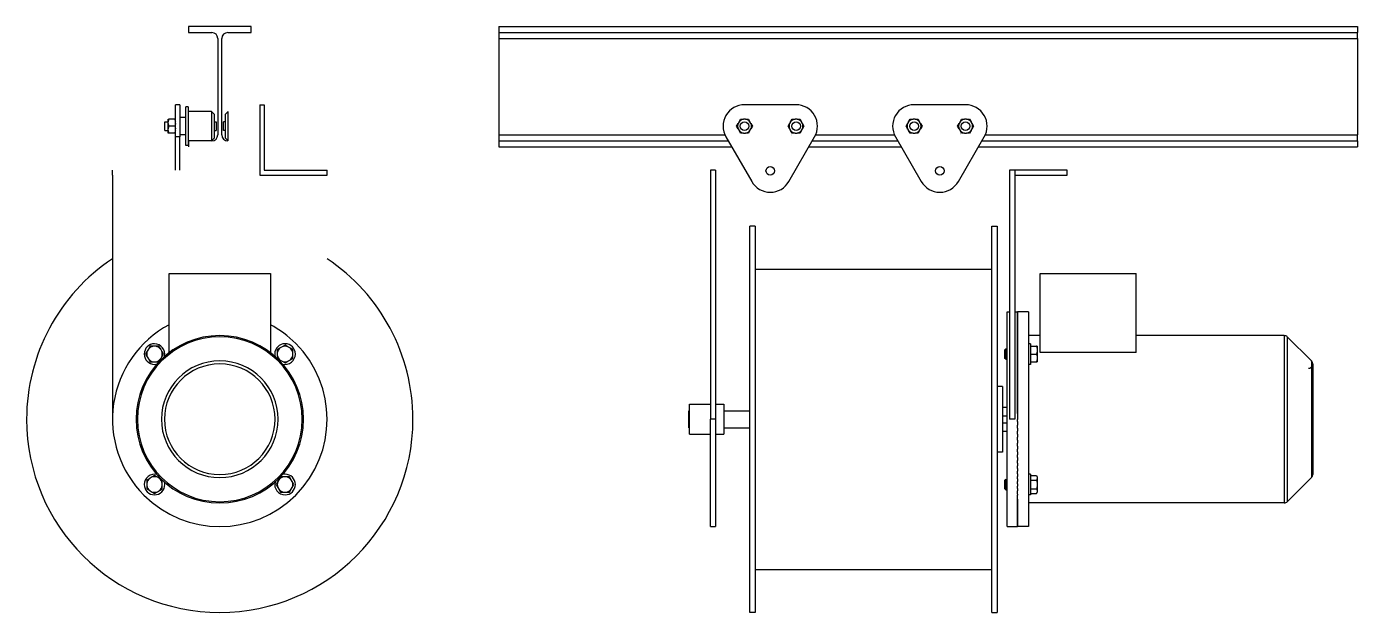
# Model space of a CAD drawing. Extents: x -8712 to 1826, y -2785 to 399.
# Drawn here: x -3389 to -1839, y -2128 to -1446 of the extents above; entities that cross this region are included whole.
import ezdxf

# ---------------------------------------------------------------- set-up
doc = ezdxf.new("R2010")
doc.units = 0
doc.layers.get('0').update_dxf_attribs({"linetype": 'CONTINUOUS'})
doc.layers.add('OUTLINE', color=7, linetype='CONTINUOUS')

msp = doc.modelspace()

# ---------------------------------------------------------------- linework, layer by layer
at = {"color": 1}
for p, q in [((-3200.52299, -1445.718568), (-3200.52299, -1452.618568)), ((-3127.52299, -1445.718568), (-3200.52299, -1445.718568)), ((-3200.52299, -1452.618568), (-3173.37299, -1452.618568)), ((-3154.67299, -1452.618568), (-3127.52299, -1452.618568)), ((-3127.52299, -1452.618568), (-3127.52299, -1445.718568)), ((-2839.02299, -1445.718568), (-2839.02299, -1452.618568)), ((-2839.02299, -1445.718568), (-1839.02299, -1445.718568)), ((-2839.02299, -1452.618568), (-2839.02299, -1459.618568)), ((-2839.02299, -1452.618568), (-1839.02299, -1452.618568)), ((-1839.02299, -1445.718568), (-1839.02299, -1452.618568)), ((-1839.02299, -1459.618568), (-1839.02299, -1452.618568)), ((-3166.37299, -1459.618568), (-3166.37299, -1571.818568)), ((-3161.67299, -1571.818568), (-3161.67299, -1459.618568)), ((-2839.02299, -1459.618568), (-2839.02299, -1571.818568)), ((-2839.02299, -1459.618568), (-1839.02299, -1459.618568)), ((-1839.02299, -1459.618568), (-1839.02299, -1571.818568)), ((-3215.718519, -1574.218169), (-3215.718519, -1536.718169)), ((-3210.718519, -1536.718169), (-3215.718519, -1536.718169)), ((-3210.718519, -1536.718169), (-3210.718519, -1574.218169)), ((-3203.718519, -1584.218169), (-3203.718519, -1539.218169)), ((-3200.718519, -1539.218169), (-3203.718519, -1539.218169)), ((-3200.718519, -1539.218169), (-3200.718519, -1584.218169)), ((-3173.718519, -1544.718169), (-3200.718519, -1544.718169)), ((-3173.718519, -1544.718169), (-3173.718519, -1578.718169)), ((-3173.718519, -1544.718169), (-3170.718519, -1547.718169)), ((-3170.718519, -1547.718169), (-3170.718519, -1575.718169)), ((-3154.327462, -1544.718169), (-3157.327462, -1547.718169)), ((-3157.327462, -1575.718169), (-3157.327462, -1547.718169)), ((-3154.327462, -1578.718169), (-3154.327462, -1544.718169)), ((-3117.327462, -1536.718169), (-3112.327462, -1536.718169)), ((-2492.834232, -1536.718169), (-2552.834232, -1536.718169)), ((-2295.355204, -1536.718169), (-2355.355204, -1536.718169)), ((-3228.208995, -1566.718169), (-3228.208995, -1556.718169)), ((-3228.208995, -1556.718169), (-3224.118519, -1556.718169)), ((-3224.102178, -1556.574303), (-3224.118521, -1556.735939)), ((-3224.118521, -1558.7004), (-3224.040791, -1559.333592)), ((-3224.040791, -1564.102746), (-3224.118521, -1564.735938)), ((-3224.118519, -1553.718169), (-3223.450169, -1553.718428)), ((-3224.118519, -1556.735927), (-3224.118519, -1553.718169)), ((-3224.118519, -1558.700395), (-3224.118519, -1556.735942)), ((-3224.118519, -1564.735927), (-3224.118519, -1558.700411)), ((-3224.118519, -1566.700395), (-3224.118519, -1564.735942)), ((-3224.001772, -1555.861758), (-3224.102178, -1556.574303)), ((-3224.040791, -1559.333592), (-3223.905945, -1560.070013)), ((-3223.905945, -1563.366325), (-3224.040791, -1564.102746)), ((-3223.848462, -1555.110658), (-3224.001772, -1555.861758)), ((-3223.905945, -1560.070013), (-3223.712535, -1560.857325)), ((-3223.712535, -1562.579012), (-3223.905945, -1563.366325)), ((-3223.633339, -1554.301158), (-3223.848462, -1555.110658)), ((-3223.712535, -1560.857325), (-3223.450169, -1561.717631)), ((-3223.450169, -1561.718707), (-3223.712535, -1562.579012)), ((-3223.450169, -1553.718428), (-3223.633339, -1554.301158)), ((-3216.386869, -1553.718169), (-3223.450169, -1553.718169)), ((-3223.450169, -1561.717631), (-3223.450169, -1561.718707)), ((-3216.386869, -1561.718169), (-3223.450169, -1561.718169)), ((-3215.718519, -1553.718169), (-3216.386869, -1553.718428)), ((-3216.386869, -1553.718428), (-3216.203699, -1554.301158)), ((-3216.124502, -1560.857325), (-3216.386869, -1561.717631)), ((-3216.386869, -1561.717631), (-3216.386869, -1561.718707)), ((-3216.386869, -1561.718707), (-3216.124503, -1562.579012)), ((-3216.203699, -1554.301158), (-3215.988576, -1555.110658)), ((-3216.124503, -1562.579012), (-3215.931093, -1563.366325)), ((-3215.931093, -1560.070013), (-3216.124502, -1560.857325)), ((-3215.988576, -1555.110658), (-3215.835265, -1555.861758)), ((-3215.796246, -1559.333592), (-3215.931093, -1560.070013)), ((-3215.931093, -1563.366325), (-3215.796246, -1564.102746)), ((-3215.835265, -1555.861758), (-3215.734859, -1556.574303)), ((-3215.718517, -1558.7004), (-3215.796246, -1559.333592)), ((-3215.796246, -1564.102746), (-3215.718517, -1564.735938)), ((-3215.734859, -1556.574303), (-3215.718517, -1556.735939)), ((-3203.718519, -1551.718169), (-3210.718519, -1551.718169)), ((-3170.718519, -1556.718169), (-3168.208995, -1556.718169)), ((-3168.208995, -1556.718169), (-3168.208995, -1566.718169)), ((-3159.836986, -1566.718169), (-3159.836986, -1556.718169)), ((-3157.327462, -1556.718169), (-3159.836986, -1556.718169)), ((-2562.071848, -1561.717631), (-2560.329526, -1558.7004)), ((-2560.329526, -1564.735938), (-2562.071848, -1561.717631)), ((-2559.195347, -1556.735942), (-2560.329524, -1558.700395)), ((-2560.329524, -1564.735942), (-2559.195347, -1566.700395)), ((-2559.195344, -1556.735939), (-2557.453506, -1553.718428)), ((-2557.453506, -1553.718428), (-2553.968428, -1553.718169)), ((-2551.700037, -1553.718169), (-2553.968428, -1553.718169)), ((-2551.700037, -1553.718169), (-2548.214958, -1553.718428)), ((-2548.214958, -1553.718428), (-2546.473121, -1556.735939)), ((-2545.33894, -1558.700395), (-2546.473118, -1556.735942)), ((-2546.473118, -1566.700395), (-2545.33894, -1564.735942)), ((-2545.338939, -1558.7004), (-2543.596617, -1561.718707)), ((-2543.596617, -1561.718707), (-2545.338939, -1564.735938)), ((-2502.071848, -1561.717631), (-2500.329526, -1558.7004)), ((-2500.329526, -1564.735938), (-2502.071848, -1561.717631)), ((-2499.195347, -1556.735942), (-2500.329524, -1558.700395)), ((-2500.329524, -1564.735942), (-2499.195347, -1566.700395)), ((-2499.195344, -1556.735939), (-2497.453506, -1553.718428)), ((-2497.453506, -1553.718428), (-2493.968428, -1553.718169)), ((-2491.700037, -1553.718169), (-2493.968428, -1553.718169)), ((-2491.700037, -1553.718169), (-2488.214958, -1553.718428)), ((-2488.214958, -1553.718428), (-2486.473121, -1556.735939)), ((-2485.33894, -1558.700395), (-2486.473118, -1556.735942)), ((-2486.473118, -1566.700395), (-2485.33894, -1564.735942)), ((-2485.338939, -1558.7004), (-2483.596617, -1561.718707)), ((-2483.596617, -1561.718707), (-2485.338939, -1564.735938)), ((-2364.592819, -1561.717631), (-2362.850497, -1558.7004)), ((-2362.850497, -1564.735938), (-2364.592819, -1561.717631)), ((-2361.716318, -1556.735942), (-2362.850496, -1558.700395)), ((-2362.850496, -1564.735942), (-2361.716318, -1566.700395)), ((-2361.716315, -1556.735939), (-2359.974478, -1553.718428)), ((-2359.974478, -1553.718428), (-2356.489399, -1553.718169)), ((-2354.221008, -1553.718169), (-2356.489399, -1553.718169)), ((-2354.221008, -1553.718169), (-2350.73593, -1553.718428)), ((-2350.73593, -1553.718428), (-2348.994092, -1556.735939)), ((-2347.859912, -1558.700395), (-2348.994089, -1556.735942)), ((-2348.994089, -1566.700395), (-2347.859912, -1564.735942)), ((-2347.85991, -1558.7004), (-2346.117588, -1561.718707)), ((-2346.117588, -1561.718707), (-2347.85991, -1564.735938)), ((-2304.592819, -1561.717631), (-2302.850497, -1558.7004)), ((-2302.850497, -1564.735938), (-2304.592819, -1561.717631)), ((-2301.716318, -1556.735942), (-2302.850496, -1558.700395)), ((-2302.850496, -1564.735942), (-2301.716318, -1566.700395)), ((-2301.716315, -1556.735939), (-2299.974478, -1553.718428)), ((-2299.974478, -1553.718428), (-2296.489399, -1553.718169)), ((-2294.221008, -1553.718169), (-2296.489399, -1553.718169)), ((-2294.221008, -1553.718169), (-2290.73593, -1553.718428)), ((-2290.73593, -1553.718428), (-2288.994092, -1556.735939)), ((-2287.859912, -1558.700395), (-2288.994089, -1556.735942)), ((-2288.994089, -1566.700395), (-2287.859912, -1564.735942)), ((-2287.85991, -1558.7004), (-2286.117588, -1561.718707)), ((-2286.117588, -1561.718707), (-2287.85991, -1564.735938)), ((-3228.208995, -1566.718169), (-3224.11852, -1566.718169)), ((-3224.118521, -1566.700399), (-3224.102178, -1566.862039)), ((-3224.118519, -1569.718169), (-3224.118519, -1566.700411)), ((-3223.450169, -1569.71791), (-3224.118519, -1569.718169)), ((-3224.102178, -1566.862039), (-3224.001773, -1567.574578)), ((-3224.001773, -1567.574578), (-3223.848462, -1568.32568)), ((-3223.848462, -1568.32568), (-3223.633339, -1569.13518)), ((-3223.633339, -1569.13518), (-3223.450169, -1569.71791)), ((-3216.386869, -1569.718169), (-3223.450169, -1569.718169)), ((-3216.386869, -1569.718169), (-3223.450169, -1569.718169)), ((-3216.386869, -1569.718169), (-3223.450169, -1569.718169)), ((-3216.386869, -1569.718169), (-3223.450169, -1569.718169)), ((-3216.203699, -1569.13518), (-3216.386869, -1569.71791)), ((-3216.386869, -1569.71791), (-3215.718519, -1569.718169)), ((-3215.988576, -1568.32568), (-3216.203699, -1569.13518)), ((-3215.835265, -1567.574578), (-3215.988576, -1568.32568)), ((-3215.73486, -1566.862039), (-3215.835265, -1567.574578)), ((-3215.718517, -1566.700399), (-3215.73486, -1566.862039)), ((-3215.718519, -1612.839342), (-3215.718519, -1574.218169)), ((-3210.718519, -1574.218169), (-3215.718519, -1574.218169)), ((-3203.718519, -1571.718169), (-3210.718519, -1571.718169)), ((-3210.718519, -1612.839342), (-3210.718519, -1574.218169)), ((-3173.718519, -1578.718169), (-3200.718519, -1578.718169)), ((-3200.52299, -1578.818568), (-3200.52299, -1585.718568)), ((-3173.37299, -1578.818568), (-3200.52299, -1578.818568)), ((-3173.718519, -1578.718169), (-3170.718519, -1575.718169)), ((-3170.718519, -1566.718169), (-3168.208995, -1566.718169)), ((-3157.327462, -1566.718169), (-3159.836986, -1566.718169)), ((-3154.327462, -1578.718169), (-3157.327462, -1575.718169)), ((-2839.02299, -1571.818568), (-2839.02299, -1578.818568)), ((-2839.02299, -1571.818568), (-2575.693221, -1571.818568)), ((-2839.02299, -1578.818568), (-2839.02299, -1585.718568)), ((-2839.02299, -1578.818568), (-2571.828826, -1578.818568)), ((-2574.484867, -1574.218169), (-2544.484867, -1626.179693)), ((-2557.453506, -1569.71791), (-2559.195344, -1566.700399)), ((-2553.968428, -1569.718169), (-2557.453506, -1569.71791)), ((-2553.968428, -1569.718169), (-2551.700037, -1569.718169)), ((-2548.214958, -1569.71791), (-2551.700037, -1569.718169)), ((-2546.473121, -1566.700399), (-2548.214958, -1569.71791)), ((-2501.183597, -1626.179693), (-2471.183597, -1574.218169)), ((-2497.453506, -1569.71791), (-2499.195344, -1566.700399)), ((-2498.390147, -1572.354513), (-2498.389047, -1572.355088)), ((-2493.968428, -1569.718169), (-2497.453506, -1569.71791)), ((-2493.968428, -1569.718169), (-2491.700037, -1569.718169)), ((-2488.214958, -1569.71791), (-2491.700037, -1569.718169)), ((-2486.473121, -1566.700399), (-2488.214958, -1569.71791)), ((-2473.839639, -1578.818568), (-2374.349797, -1578.818568)), ((-2469.975243, -1571.818568), (-2378.214193, -1571.818568)), ((-2377.005839, -1574.218169), (-2347.005839, -1626.179693)), ((-2359.974478, -1569.71791), (-2361.716315, -1566.700399)), ((-2356.489399, -1569.718169), (-2359.974478, -1569.71791)), ((-2356.489399, -1569.718169), (-2354.221008, -1569.718169)), ((-2350.73593, -1569.71791), (-2354.221008, -1569.718169)), ((-2348.994092, -1566.700399), (-2350.73593, -1569.71791)), ((-2303.704569, -1626.179693), (-2273.704569, -1574.218169)), ((-2299.974478, -1569.71791), (-2301.716315, -1566.700399)), ((-2296.489399, -1569.718169), (-2299.974478, -1569.71791)), ((-2296.489399, -1569.718169), (-2294.221008, -1569.718169)), ((-2290.73593, -1569.71791), (-2294.221008, -1569.718169)), ((-2288.994092, -1566.700399), (-2290.73593, -1569.71791)), ((-2276.36061, -1578.818568), (-1839.02299, -1578.818568)), ((-2272.496215, -1571.818568), (-1839.02299, -1571.818568)), ((-1839.02299, -1578.818568), (-1839.02299, -1571.818568)), ((-1839.02299, -1578.818568), (-1839.02299, -1585.718568)), ((-3200.718519, -1584.218169), (-3203.718519, -1584.218169)), ((-2839.02299, -1585.718568), (-2567.845109, -1585.718568)), ((-2477.823356, -1585.718568), (-2370.36608, -1585.718568)), ((-2280.344327, -1585.718568), (-1839.02299, -1585.718568)), ((-3289.02299, -1618.839342), (-3289.02299, -1612.839342)), ((-3289.02299, -1618.839342), (-3289.02299, -1903.233085)), ((-3117.327462, -1618.839342), (-3039.02299, -1618.839342)), ((-3112.327462, -1612.839342), (-3039.02299, -1612.839342)), ((-3039.02299, -1618.839342), (-3039.02299, -1612.839342)), ((-2592.55391, -1612.839342), (-2592.55391, -1903.233072)), ((-2586.55391, -1612.839342), (-2592.55391, -1612.839342)), ((-2586.55391, -1612.839342), (-2586.55391, -1903.233072)), ((-2244.080963, -1612.839342), (-2244.080963, -1903.233085)), ((-2238.080963, -1612.839342), (-2244.080963, -1612.839342)), ((-2177.080963, -1612.839342), (-2238.080963, -1612.839342)), ((-2238.080963, -1612.839342), (-2238.080963, -1618.839342)), ((-2238.080963, -1612.839342), (-2238.080963, -1903.233085)), ((-2238.080963, -1618.839342), (-2177.080963, -1618.839342)), ((-2177.080963, -1618.839342), (-2177.080963, -1612.839342)), ((-2540.55391, -1678.233082), (-2546.55391, -1678.233082)), ((-2546.55391, -1903.233082), (-2546.55391, -1678.233082)), ((-2540.55391, -1678.233082), (-2540.55391, -1903.233082)), ((-2264.659573, -1678.233082), (-2258.659573, -1678.233082)), ((-2264.659573, -1903.233082), (-2264.659573, -1678.233082)), ((-2258.659573, -1678.233082), (-2258.659573, -1903.233082)), ((-3223.02299, -1825.610599), (-3223.02299, -1733.233082)), ((-3223.02299, -1733.233082), (-3105.02299, -1733.233082)), ((-3105.02299, -1733.233082), (-3105.02299, -1825.610599)), ((-2540.55391, -1728.233082), (-2264.659573, -1728.233082)), ((-2208.556159, -1825.610599), (-2208.556159, -1733.233082)), ((-2208.556159, -1733.233082), (-2096.556159, -1733.233082)), ((-2096.556159, -1825.610599), (-2096.556159, -1733.233082)), ((-2247.080963, -1778.233082), (-2244.080963, -1778.233082)), ((-2247.080963, -1903.233082), (-2247.080963, -1778.233082)), ((-2238.080963, -1778.233082), (-2235.080963, -1778.233082)), ((-2222.080963, -1778.233082), (-2235.080963, -1778.233082)), ((-2235.080963, -1896.580256), (-2235.080963, -1778.233082)), ((-2235.080963, -1778.233082), (-2235.080963, -1903.233082)), ((-2222.080963, -1778.233082), (-2222.080963, -1991.62143)), ((-2208.556159, -1805.733082), (-2222.080963, -1805.733082)), ((-2208.556159, -1805.733082), (-2222.080963, -1805.733082)), ((-1924.152031, -1805.733082), (-2096.556159, -1805.733082)), ((-1924.152031, -1805.733082), (-2096.556159, -1805.733082)), ((-1924.152031, -1805.733082), (-1924.152031, -2000.733082)), ((-1920.616497, -1807.197549), (-1892.545429, -1835.268616)), ((-1920.616497, -1807.197549), (-1892.545429, -1835.268616)), ((-1920.616497, -1807.197549), (-1920.616497, -1999.268616)), ((-3248.46912, -1823.823974), (-3250.428937, -1827.219103)), ((-3250.428937, -1827.219103), (-3248.46912, -1830.614233)), ((-3247.193296, -1821.614224), (-3248.4691, -1823.823983)), ((-3245.232953, -1818.219396), (-3247.193313, -1821.614211)), ((-3241.312777, -1818.219082), (-3245.232953, -1818.219396)), ((-3238.761165, -1818.219103), (-3241.312774, -1818.219103)), ((-3234.840985, -1818.219396), (-3238.761162, -1818.219082)), ((-3232.880625, -1821.614211), (-3234.840985, -1818.219396)), ((-3231.604838, -1823.823983), (-3232.880643, -1821.614224)), ((-3229.645002, -1827.219103), (-3231.604818, -1823.823974)), ((-3231.604818, -1830.614233), (-3229.645002, -1827.219103)), ((-3097.008719, -1822.02312), (-3097.009033, -1825.943296)), ((-3097.009033, -1828.494911), (-3097.008719, -1832.415087)), ((-3097.009011, -1825.943299), (-3097.009011, -1828.494908)), ((-3093.613904, -1820.06276), (-3097.008719, -1822.02312)), ((-3091.404132, -1818.786973), (-3093.61389, -1820.062777)), ((-3088.009011, -1816.827136), (-3091.40414, -1818.786952)), ((-3084.613882, -1818.786952), (-3088.009011, -1816.827136)), ((-3082.404132, -1820.062777), (-3084.61389, -1818.786973)), ((-3079.009303, -1822.02312), (-3082.404119, -1820.06276)), ((-3079.008989, -1825.943296), (-3079.009303, -1822.02312)), ((-3079.009303, -1832.415087), (-3079.008989, -1828.494911)), ((-3079.009011, -1828.494908), (-3079.009011, -1825.943299)), ((-2248.633863, -1821.219103), (-2249.580963, -1822.166203)), ((-2248.633863, -1821.219103), (-2249.580963, -1822.166203)), ((-2249.580963, -1832.272003), (-2249.580963, -1822.166203)), ((-2249.580963, -1832.272003), (-2249.580963, -1822.166203)), ((-2248.633863, -1821.219103), (-2247.080963, -1821.219103)), ((-2248.633863, -1821.219103), (-2247.080963, -1821.219103)), ((-2248.633863, -1833.219103), (-2248.633863, -1821.219103)), ((-2219.580963, -1815.219103), (-2222.080963, -1815.219103)), ((-2219.580963, -1815.219103), (-2222.080963, -1815.219103)), ((-2219.580963, -1815.219103), (-2219.580963, -1839.219103)), ((-2219.580963, -1818.219103), (-2212.832655, -1818.219103)), ((-2219.580963, -1827.219103), (-2212.832655, -1827.219103)), ((-2212.080963, -1818.219082), (-2212.832655, -1818.219396)), ((-2212.832655, -1818.219396), (-2212.548302, -1819.148351)), ((-2212.548302, -1826.289945), (-2212.832655, -1827.219103)), ((-2212.832655, -1827.219103), (-2212.548302, -1828.148262)), ((-2212.548302, -1819.148351), (-2212.336117, -1820.000499)), ((-2212.336117, -1825.437468), (-2212.548302, -1826.289945)), ((-2212.548302, -1828.148262), (-2212.336117, -1829.000739)), ((-2212.336117, -1820.000499), (-2212.184429, -1820.798697)), ((-2212.184429, -1824.639449), (-2212.336117, -1825.437468)), ((-2212.184429, -1820.798697), (-2212.086075, -1821.560574)), ((-2212.086076, -1823.87766), (-2212.184429, -1824.639449)), ((-2212.080963, -1823.823974), (-2212.086076, -1823.87766)), ((-2212.086075, -1821.560574), (-2212.080963, -1821.614211)), ((-2212.080963, -1818.219082), (-2212.080963, -1821.614211)), ((-2212.080963, -1821.614224), (-2212.080963, -1823.823983)), ((-2212.080963, -1823.823974), (-2212.080963, -1830.614233)), ((-2096.556159, -1825.610599), (-2208.556159, -1825.610599)), ((-3248.4691, -1830.614224), (-3247.193296, -1832.823983)), ((-3247.193313, -1832.823996), (-3245.232953, -1836.218811)), ((-3245.232953, -1836.218811), (-3241.312777, -1836.219125)), ((-3241.312774, -1836.219103), (-3238.761165, -1836.219103)), ((-3238.761162, -1836.219125), (-3234.840985, -1836.218811)), ((-3234.840985, -1836.218811), (-3232.880625, -1832.823996)), ((-3232.880643, -1832.823983), (-3231.604838, -1830.614224)), ((-3097.008719, -1832.415087), (-3093.613904, -1834.375447)), ((-3093.61389, -1834.37543), (-3091.404132, -1835.651234)), ((-3091.40414, -1835.651255), (-3088.009011, -1837.611071)), ((-3088.009011, -1837.611071), (-3084.613882, -1835.651255)), ((-3084.61389, -1835.651234), (-3082.404132, -1834.37543)), ((-3082.404119, -1834.375447), (-3079.009303, -1832.415087)), ((-2248.633863, -1833.219103), (-2249.580963, -1832.272003)), ((-2248.633863, -1833.219103), (-2249.580963, -1832.272003)), ((-2248.633863, -1833.219103), (-2247.080963, -1833.219103)), ((-2248.633863, -1833.219103), (-2247.080963, -1833.219103)), ((-2219.580963, -1839.219103), (-2222.080963, -1839.219103)), ((-2219.580963, -1839.219103), (-2222.080963, -1839.219103)), ((-2219.580963, -1836.219103), (-2212.832655, -1836.219103)), ((-2212.548302, -1835.289856), (-2212.832655, -1836.218811)), ((-2212.832655, -1836.218811), (-2212.080963, -1836.219125)), ((-2212.336117, -1834.437707), (-2212.548302, -1835.289856)), ((-2212.336117, -1829.000739), (-2212.184429, -1829.798757)), ((-2212.184429, -1833.639509), (-2212.336117, -1834.437707)), ((-2212.184429, -1829.798757), (-2212.086075, -1830.560548)), ((-2212.086076, -1832.877634), (-2212.184429, -1833.639509)), ((-2212.080963, -1832.823996), (-2212.086076, -1832.877634)), ((-2212.086075, -1830.560548), (-2212.080963, -1830.614233)), ((-2212.080963, -1830.614224), (-2212.080963, -1832.823983)), ((-2212.080963, -1832.823996), (-2212.080963, -1836.219125)), ((-1892.545429, -1835.268616), (-1892.545429, -1971.197549)), ((-1891.080963, -1838.80415), (-1891.080963, -1967.662015)), ((-2252.430862, -1865.083082), (-2258.659573, -1865.083082)), ((-2252.430862, -1865.083082), (-2252.430862, -1903.233082)), ((-2616.770284, -1885.733082), (-2592.55391, -1885.733082)), ((-2616.770284, -1885.733082), (-2592.55391, -1885.733082)), ((-2616.770284, -1920.733082), (-2616.770284, -1885.733082)), ((-2586.55391, -1885.733082), (-2576.770284, -1885.733082)), ((-2586.55391, -1885.733082), (-2576.770284, -1885.733082)), ((-2576.770284, -1885.733082), (-2576.770284, -1920.733082)), ((-2252.430862, -1889.233082), (-2247.080963, -1889.233082)), ((-2617.882258, -1893.233082), (-2616.770284, -1893.233082)), ((-2617.882258, -1893.233082), (-2616.770284, -1893.233082)), ((-2617.882258, -1913.233082), (-2617.882258, -1893.233082)), ((-2592.55391, -2028.233082), (-2592.55391, -1903.233072)), ((-2586.55391, -1903.233072), (-2592.55391, -1903.233072)), ((-2586.55391, -1903.233072), (-2586.55391, -2028.233082)), ((-2576.770284, -1893.233082), (-2546.55391, -1893.233082)), ((-2576.770284, -1893.233082), (-2546.55391, -1893.233082)), ((-2546.55391, -2128.233082), (-2546.55391, -1903.233082)), ((-2540.55391, -1903.233082), (-2540.55391, -2128.233082)), ((-2264.659573, -2128.233082), (-2264.659573, -1903.233082)), ((-2258.659573, -1903.233082), (-2258.659573, -2128.233082)), ((-2252.430862, -1899.233082), (-2247.080963, -1899.233082)), ((-2252.430862, -1903.233082), (-2252.430862, -1941.383082)), ((-2247.080963, -2028.233082), (-2247.080963, -1903.233082)), ((-2238.080963, -1903.233085), (-2244.080963, -1903.233085)), ((-2235.080963, -1903.233082), (-2235.080963, -1903.423241)), ((-2235.080963, -1905.697022), (-2235.080963, -1903.423241)), ((-2235.080963, -1905.697022), (-2235.080963, -1910.254565)), ((-2617.882258, -1913.233082), (-2616.770284, -1913.233082)), ((-2617.882258, -1913.233082), (-2616.770284, -1913.233082)), ((-2616.770284, -1920.733082), (-2592.55391, -1920.733082)), ((-2616.770284, -1920.733082), (-2592.55391, -1920.733082)), ((-2586.55391, -1920.733082), (-2576.770284, -1920.733082)), ((-2586.55391, -1920.733082), (-2576.770284, -1920.733082)), ((-2576.770284, -1913.233082), (-2546.55391, -1913.233082)), ((-2576.770284, -1913.233082), (-2546.55391, -1913.233082)), ((-2252.430862, -1907.233082), (-2247.080963, -1907.233082)), ((-2252.430862, -1917.233082), (-2247.080963, -1917.233082)), ((-2235.080963, -1913.755093), (-2235.080963, -1910.254565)), ((-2235.080963, -1913.755093), (-2235.080963, -1917.253878)), ((-2235.080963, -1920.732251), (-2235.080963, -1917.253878)), ((-2235.080963, -1920.732251), (-2235.080963, -1924.208771)), ((-2235.080963, -1927.655653), (-2235.080963, -1924.208771)), ((-2235.080963, -1927.655653), (-2235.080963, -1931.097424)), ((-2235.080963, -1934.500419), (-2235.080963, -1931.097424)), ((-2235.080963, -1934.500419), (-2235.080963, -1937.898208)), ((-2252.430862, -1941.383082), (-2258.659573, -1941.383082)), ((-2235.080963, -1941.247017), (-2235.080963, -1937.898208)), ((-2235.080963, -1941.247017), (-2235.080963, -1944.589504)), ((-2235.080963, -1947.873556), (-2235.080963, -1944.589504)), ((-2235.080963, -1947.873556), (-2235.080963, -1951.150185)), ((-2235.080963, -1954.359142), (-2235.080963, -1951.150185)), ((-2235.080963, -1954.359142), (-2235.080963, -1957.55953)), ((-2235.080963, -1960.683064), (-2235.080963, -1957.55953)), ((-2235.080963, -1960.683064), (-2235.080963, -1963.797079)), ((-2235.080963, -1966.825601), (-2235.080963, -1963.797079)), ((-2235.080963, -1966.825601), (-2235.080963, -1969.843579)), ((-2219.580963, -1967.247061), (-2222.080963, -1967.247061)), ((-2219.580963, -1967.247061), (-2219.580963, -1979.247061)), ((-3249.036677, -1974.051078), (-3249.036991, -1977.971254)), ((-3249.036991, -1980.522869), (-3249.036677, -1984.443045)), ((-3249.036969, -1977.971257), (-3249.036969, -1980.522866)), ((-3245.641862, -1972.090718), (-3249.036677, -1974.051078)), ((-3243.43209, -1970.814931), (-3245.641848, -1972.090735)), ((-3240.036969, -1968.855094), (-3243.432098, -1970.81491)), ((-3236.64184, -1970.81491), (-3240.036969, -1968.855094)), ((-3234.43209, -1972.090735), (-3236.641848, -1970.814931)), ((-3231.037261, -1974.051078), (-3234.432077, -1972.090718)), ((-3231.036947, -1977.971254), (-3231.037261, -1974.051078)), ((-3231.037261, -1984.443045), (-3231.036947, -1980.522869)), ((-3231.036969, -1980.522866), (-3231.036969, -1977.971257)), ((-3096.441163, -1975.851932), (-3098.400979, -1979.247061)), ((-3098.400979, -1979.247061), (-3096.441163, -1982.642191)), ((-3095.165338, -1973.642182), (-3096.441142, -1975.85194)), ((-3096.441142, -1982.642182), (-3095.165338, -1984.85194)), ((-3093.204995, -1970.247353), (-3095.165355, -1973.642169)), ((-3089.284819, -1970.24704), (-3093.204995, -1970.247353)), ((-3086.733207, -1970.247061), (-3089.284816, -1970.247061)), ((-3082.813027, -1970.247353), (-3086.733204, -1970.24704)), ((-3080.852667, -1973.642169), (-3082.813027, -1970.247353)), ((-3079.57688, -1975.85194), (-3080.852685, -1973.642182)), ((-3080.852685, -1984.85194), (-3079.57688, -1982.642182)), ((-3077.617044, -1979.247061), (-3079.57686, -1975.851932)), ((-3079.57686, -1982.642191), (-3077.617044, -1979.247061)), ((-2248.633863, -1973.247061), (-2249.580963, -1974.194161)), ((-2249.580963, -1979.247061), (-2249.580963, -1974.194161)), ((-2249.580963, -1979.247061), (-2249.580963, -1974.194161)), ((-2249.580963, -1984.299961), (-2249.580963, -1979.247061)), ((-2249.580963, -1984.299961), (-2249.580963, -1979.247061)), ((-2248.633863, -1973.247061), (-2247.080963, -1973.247061)), ((-2248.633863, -1979.247061), (-2248.633863, -1973.247061)), ((-2248.633863, -1985.247061), (-2248.633863, -1979.247061)), ((-2235.080963, -1972.767422), (-2235.080963, -1969.843579)), ((-2235.080963, -1972.767422), (-2235.080963, -1975.679703)), ((-2235.080963, -1978.489619), (-2235.080963, -1975.679703)), ((-2235.080963, -1978.489619), (-2235.080963, -1981.28702)), ((-2235.080963, -1983.974135), (-2235.080963, -1981.28702)), ((-2235.080963, -1983.974135), (-2235.080963, -1986.647829)), ((-2219.580963, -1968.854757), (-2212.832655, -1968.854757)), ((-2219.580963, -1974.050909), (-2212.832655, -1974.050909)), ((-2219.580963, -1979.247061), (-2219.580963, -1991.247061)), ((-2212.832655, -1968.855094), (-2212.080963, -1970.157063)), ((-2212.832655, -1968.855094), (-2212.548302, -1969.391309)), ((-2212.548302, -1973.51451), (-2212.832655, -1974.051078)), ((-2212.832655, -1974.051078), (-2212.548302, -1975.12386)), ((-2212.548302, -1983.370263), (-2212.832655, -1984.443045)), ((-2212.548302, -1969.391309), (-2212.336117, -1969.883108)), ((-2212.336117, -1973.022143), (-2212.548302, -1973.51451)), ((-2212.548302, -1975.12386), (-2212.336117, -1976.108026)), ((-2212.336117, -1982.386097), (-2212.548302, -1983.370263)), ((-2212.336117, -1969.883108), (-2212.184429, -1970.344051)), ((-2212.184429, -1972.56151), (-2212.336117, -1973.022143)), ((-2212.336117, -1976.108026), (-2212.184429, -1977.029602)), ((-2212.184429, -1981.46452), (-2212.336117, -1982.386097)), ((-2212.184429, -1970.344051), (-2212.086075, -1970.783971)), ((-2212.086076, -1972.121741), (-2212.184429, -1972.56151)), ((-2212.184429, -1977.029602), (-2212.086075, -1977.909292)), ((-2212.086076, -1980.584832), (-2212.184429, -1981.46452)), ((-2212.080963, -1972.090718), (-2212.086076, -1972.121741)), ((-2212.080963, -1980.522869), (-2212.086076, -1980.584832)), ((-2212.086075, -1970.783971), (-2212.080963, -1970.81491)), ((-2212.086075, -1977.909292), (-2212.080963, -1977.971254)), ((-2212.080963, -1970.157063), (-2212.080963, -1970.81491)), ((-2212.080963, -1970.814931), (-2212.080963, -1972.090735)), ((-2212.080963, -1972.090718), (-2212.080963, -1977.971254)), ((-2212.080963, -1977.971257), (-2212.080963, -1980.522866)), ((-2212.080963, -1980.522869), (-2212.080963, -1986.403405)), ((-1920.616497, -1999.268616), (-1892.545429, -1971.197549)), ((-1920.616497, -1999.268616), (-1892.545429, -1971.197549)), ((-3249.036677, -1984.443045), (-3245.641862, -1986.403405)), ((-3245.641848, -1986.403388), (-3243.43209, -1987.679192)), ((-3243.432098, -1987.679213), (-3240.036969, -1989.639029)), ((-3240.036969, -1989.639029), (-3236.64184, -1987.679213)), ((-3236.641848, -1987.679192), (-3234.43209, -1986.403388)), ((-3234.432077, -1986.403405), (-3231.037261, -1984.443045)), ((-3095.165355, -1984.851954), (-3093.204995, -1988.246769)), ((-3093.204995, -1988.246769), (-3089.284819, -1988.247083)), ((-3089.284816, -1988.247061), (-3086.733207, -1988.247061)), ((-3086.733204, -1988.247083), (-3082.813027, -1988.246769)), ((-3082.813027, -1988.246769), (-3080.852667, -1984.851954)), ((-2248.633863, -1985.247061), (-2249.580963, -1984.299961)), ((-2248.633863, -1985.247061), (-2247.080963, -1985.247061)), ((-2235.080963, -1990.57527), (-2235.080963, -1986.647829)), ((-2235.080963, -1990.57527), (-2235.080963, -1991.551494)), ((-2235.080963, -1991.62143), (-2235.080963, -1991.551494)), ((-2235.080963, -2028.233082), (-2235.080963, -1991.62143)), ((-2235.080963, -1996.323816), (-2235.080963, -2028.233082)), ((-2219.580963, -1991.247061), (-2222.080963, -1991.247061)), ((-2222.080963, -1991.62143), (-2222.080963, -2028.233082)), ((-2219.580963, -1984.443214), (-2212.832655, -1984.443214)), ((-2219.580963, -1989.639366), (-2212.832655, -1989.639366)), ((-2212.832655, -1984.443045), (-2212.548302, -1984.979612)), ((-2212.832655, -1989.639029), (-2212.080963, -1988.33706)), ((-2212.548302, -1989.102814), (-2212.832655, -1989.639029)), ((-2212.548302, -1984.979612), (-2212.336117, -1985.47198)), ((-2212.336117, -1988.611015), (-2212.548302, -1989.102814)), ((-2212.336117, -1985.47198), (-2212.184429, -1985.932612)), ((-2212.184429, -1988.150071), (-2212.336117, -1988.611015)), ((-2212.184429, -1985.932612), (-2212.086075, -1986.372382)), ((-2212.086076, -1987.710152), (-2212.184429, -1988.150071)), ((-2212.080963, -1987.679213), (-2212.086076, -1987.710152)), ((-2212.086075, -1986.372382), (-2212.080963, -1986.403405)), ((-2212.080963, -1986.403388), (-2212.080963, -1987.679192)), ((-2212.080963, -1987.679213), (-2212.080963, -1988.33706)), ((-1924.152031, -2000.733082), (-2222.080963, -2000.733082)), ((-1924.152031, -2000.733082), (-2222.080963, -2000.733082)), ((-2592.55391, -2028.233082), (-2586.55391, -2028.233082)), ((-2247.080963, -2028.233082), (-2235.080963, -2028.233082)), ((-2222.080963, -2028.233082), (-2235.080963, -2028.233082)), ((-2540.55391, -2078.233082), (-2264.659573, -2078.233082)), ((-2540.55391, -2128.233082), (-2546.55391, -2128.233082)), ((-2264.659573, -2128.233082), (-2258.659573, -2128.233082))]:
    msp.add_line(p, q, dxfattribs=at)
for centre in [(-2552.834232, -1561.718169), (-2492.834232, -1561.718169), (-2355.355204, -1561.718169), (-2295.355204, -1561.718169), (-2522.834232, -1613.679693), (-2325.355204, -1613.679693)]:
    msp.add_circle(centre, 5, dxfattribs=at)
for centre, radius, start, end in [((-3173.37299, -1459.618568), 7, 0, 90), ((-3154.67299, -1459.618568), 7, 90, 180), ((-2552.834232, -1561.718169), 25, 90, 210), ((-2492.834232, -1561.718169), 25, 330, 90), ((-2355.355204, -1561.718169), 25, 90, 210), ((-2295.355204, -1561.718169), 25, 330, 90), ((-2552.834232, -1561.718169), 8.08, 158.069301, 201.930699), ((-2552.834232, -1561.718169), 8.08, 98.069301, 141.930699), ((-2552.834232, -1561.718169), 8.08, 38.069301, 81.930699), ((-2552.834232, -1561.718169), 8.08, 338.069301, 21.930699), ((-2492.834232, -1561.718169), 8.08, 158.069301, 201.930699), ((-2492.834232, -1561.718169), 8.08, 98.069301, 141.930699), ((-2492.834232, -1561.718169), 8.08, 38.069301, 81.930699), ((-2492.834232, -1561.718169), 8.08, 338.069301, 21.930699), ((-2355.355204, -1561.718169), 8.08, 158.069301, 201.930699), ((-2355.355204, -1561.718169), 8.08, 98.069301, 141.930699), ((-2355.355204, -1561.718169), 8.08, 38.069301, 81.930699), ((-2355.355204, -1561.718169), 8.08, 338.069301, 21.930699), ((-2295.355204, -1561.718169), 8.08, 158.069301, 201.930699), ((-2295.355204, -1561.718169), 8.08, 98.069301, 141.930699), ((-2295.355204, -1561.718169), 8.08, 38.069301, 81.930699), ((-2295.355204, -1561.718169), 8.08, 338.069301, 21.930699), ((-3173.37299, -1571.818568), 7, 270, 0), ((-3154.67299, -1571.818568), 7, 180, 270), ((-2552.834232, -1561.718169), 8.08, 218.069301, 261.930699), ((-2552.834232, -1561.718169), 8.08, 278.069301, 321.930699), ((-2492.834232, -1561.718169), 8.08, 218.069301, 261.930699), ((-2492.834232, -1561.718169), 10.665, 239.064849, 239.07204), ((-2492.834232, -1561.718169), 8.08, 278.069301, 321.930699), ((-2364.218473, -1563.281003), 2.4, 258.716893, 258.75), ((-2355.355204, -1561.718169), 8.08, 218.069301, 261.930699), ((-2355.355204, -1561.718169), 8.08, 278.069301, 321.930699), ((-2295.355204, -1561.718169), 8.08, 218.069301, 261.930699), ((-2295.355204, -1561.718169), 10.665, 239.064849, 239.07204), ((-2295.355204, -1561.718169), 10.44, 238.409346, 238.416724), ((-2295.355204, -1561.718169), 10, 237.042979, 237.050742), ((-2295.355204, -1561.718169), 8.08, 278.069301, 321.930699), ((-2522.834232, -1613.679693), 25, 210, 330), ((-2325.355204, -1613.679693), 25, 210, 330), ((-3164.02299, -1903.233082), 225, 123.758101, 180), ((-3164.02299, -1903.233082), 225, 0, 56.241899), ((-3164.02299, -1903.233082), 125, 118.173864, 225), ((-3164.02299, -1903.233082), 125, 45, 61.827429), ((-3164.02299, -1903.233082), 97.5, 90, 270), ((-3164.02299, -1903.233082), 96.035534, 90, 270), ((-3164.02299, -1903.233082), 97.5, 270, 90), ((-3164.02299, -1903.233082), 96.035534, 270, 90), ((-1924.152031, -1810.733082), 5, 45, 90), ((-3164.02299, -1903.233082), 125, 225, 45), ((-3240.036969, -1827.219103), 12, 90, 270), ((-3240.036969, -1827.219103), 9.09, 158.068267, 201.931733), ((-3240.036969, -1827.219103), 9.09, 98.068267, 141.931733), ((-3240.036969, -1827.219103), 12, 346.227183, 90), ((-3240.036969, -1827.219103), 9.09, 38.068267, 81.931733), ((-3240.036969, -1827.219103), 9.09, 338.068267, 21.931733), ((-3088.009011, -1827.219103), 12, 0, 180), ((-3088.009011, -1827.219103), 12, 180, 193.765332), ((-3088.009011, -1827.219103), 9.09, 128.068267, 171.931733), ((-3088.009011, -1827.219103), 9.09, 188.068267, 231.931733), ((-3088.009011, -1827.219103), 9.09, 68.068267, 111.931733), ((-3088.009011, -1827.219103), 12, 256.237291, 0), ((-3088.009011, -1827.219103), 9.09, 8.068267, 51.931733), ((-3088.009011, -1827.219103), 9.09, 308.068267, 351.931733), ((-3240.036969, -1827.219103), 9.09, 218.068267, 261.931733), ((-3240.036969, -1827.219103), 12, 270, 283.75524), ((-3240.036969, -1827.219103), 9.09, 278.068267, 321.931733), ((-3164.02299, -1903.233082), 67.964466, 90, 270), ((-3164.02299, -1903.233082), 64.428932, 90, 270), ((-3164.02299, -1903.233082), 67.964466, 270, 90), ((-3164.02299, -1903.233082), 64.428932, 270, 90), ((-3088.009011, -1827.219103), 9.09, 248.068267, 291.931733), ((-1896.080963, -1838.80415), 5, 272.222101, 45), ((-1896.080963, -1838.80415), 5, 0, 45), ((-3164.02299, -1903.233082), 225, 180, 0), ((-3240.036969, -1979.247061), 12, 76.237291, 180), ((-3088.009011, -1979.247061), 12, 90, 103.75524), ((-3088.009011, -1979.247061), 12, 270, 90), ((-1896.080963, -1967.662015), 5, 315, 0), ((-1896.080963, -1967.662015), 5, 315, 0), ((-3240.036969, -1979.247061), 12, 180, 0), ((-3240.036969, -1979.247061), 9.09, 128.068267, 171.931733), ((-3240.036969, -1979.247061), 9.09, 188.068267, 231.931733), ((-3240.036969, -1979.247061), 6.5, 202.940831, 202.955285), ((-3240.036969, -1979.247061), 9.09, 68.068267, 111.931733), ((-3240.036969, -1979.247061), 9.09, 8.068267, 51.931733), ((-3240.036969, -1979.247061), 9.09, 308.068267, 351.931733), ((-3240.036969, -1979.247061), 12, 0, 13.765332), ((-3088.009011, -1979.247061), 12, 166.227183, 270), ((-3088.009011, -1979.247061), 9.09, 158.068267, 201.931733), ((-3088.009011, -1979.247061), 9.09, 98.068267, 141.931733), ((-3088.009011, -1979.247061), 12, 118.431547, 118.445317), ((-3088.009011, -1979.247061), 9.09, 38.068267, 81.931733), ((-3088.009011, -1979.247061), 9.09, 338.068267, 21.931733), ((-3240.036969, -1979.247061), 9.09, 248.068267, 291.931733), ((-3088.009011, -1979.247061), 9.09, 218.068267, 261.931733), ((-3088.009011, -1979.247061), 9.09, 278.068267, 321.931733), ((-1924.152031, -1995.733082), 5, 270, 315)]:
    msp.add_arc(centre, radius, start, end, dxfattribs=at)
at = {"layer": 'OUTLINE'}
for p, q in [((-3117.327462, -1536.718169), (-3117.327462, -1618.839342)), ((-3112.327462, -1536.718169), (-3112.327462, -1612.839342))]:
    msp.add_line(p, q, dxfattribs=at)

doc.saveas('drawing.dxf')
